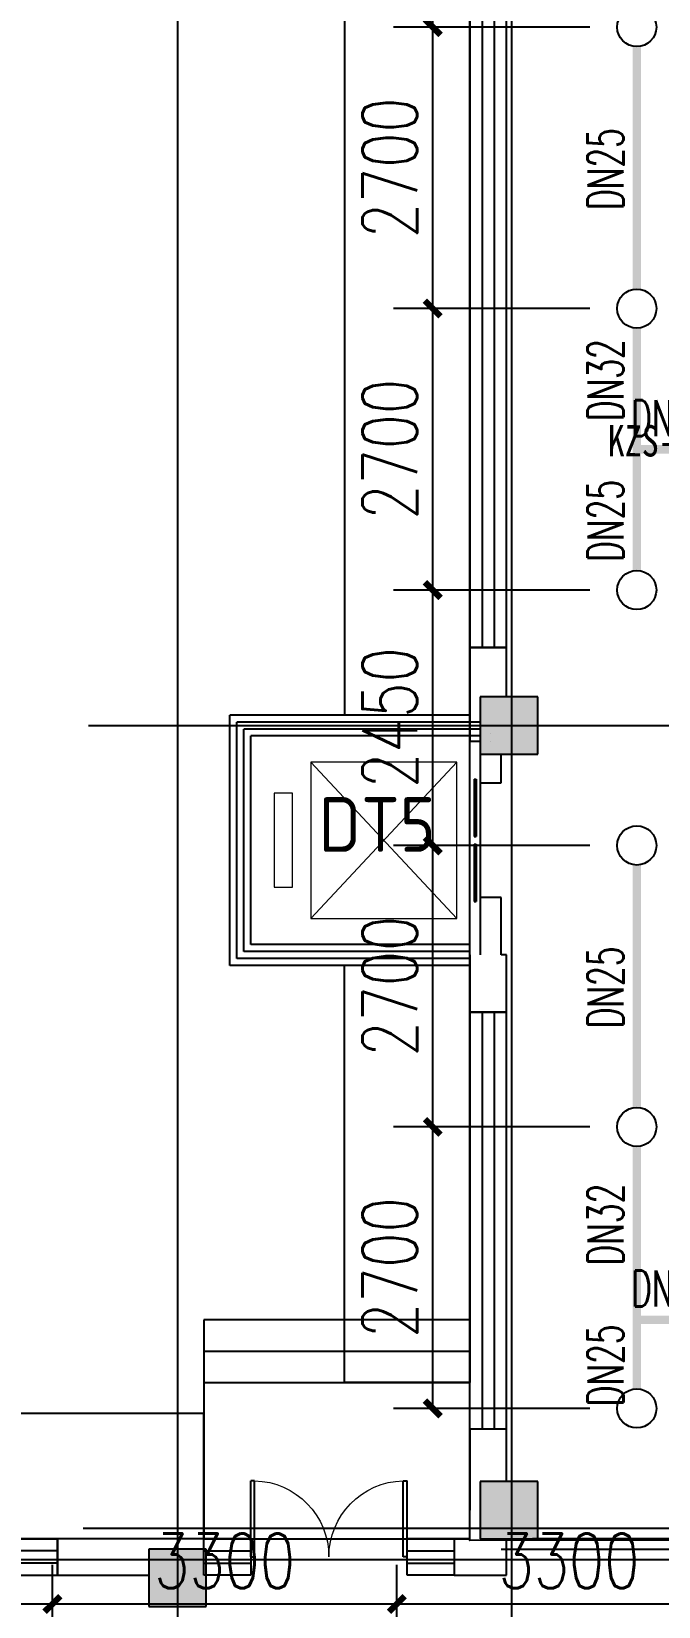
# Model space of a CAD drawing. Extents: x 0 to 2838408, y -923048 to 203859.
# Drawn here: x 2771363 to 2777370, y -257942 to -242835 of the extents above; entities that cross this region are included whole.
import ezdxf
from ezdxf.enums import TextEntityAlignment as Align

# ---------------------------------------------------------------- set-up
doc = ezdxf.new("R2010")
doc.units = 0
doc.header["$LTSCALE"] = 1000
doc.layers.add('A-FLOR-EVTR', color=8, linetype='Continuous', lineweight=0)
for name, color, linetype in [('COLUMN', 9, 'Continuous'), ('DIM_喷淋', 3, 'Continuous'), ('DOTE', 8, 'Continuous'), ('EQUIP_喷头', 7, 'Continuous'), ('fur', 253, 'Continuous'), ('GROUND', 2, 'Continuous'), ('PIPE-喷淋', 6, 'Continuous'), ('PUB_HATCH', 8, 'Continuous'), ('PUB_TEXT', 7, 'Continuous'), ('TEXT_喷淋', 7, 'Continuous'), ('WALL', 9, 'Continuous'), ('WINDOW', 4, 'Continuous'), ('XREF', 8, 'Continuous'), ('抗震支吊架', 2, 'Continuous')]:
    doc.layers.add(name, color=color, linetype=linetype)
doc.styles.add('_TCH_DIM_T3', font='SIMPLEX', dxfattribs={"width": 0.75, "bigfont": 'HZTXT'})
doc.styles.add('_TWT_PIPEDN', font='SIMPLEX', dxfattribs={"width": 0.8, "height": 2.3, "bigfont": 'HZTXT'})
doc.styles.add('kzcad', font='', dxfattribs={"width": 0.8})
doc.styles.get("Standard").update_dxf_attribs({"font": 'geniso.shx', "bigfont": 'hztxt.shx'})
doc.styles.get('kzcad').set_extended_font_data('SimSun')
doc.dimstyles.new('_TWT_ARCH&&150', dxfattribs={"dimtxt": 525, "dimasz": 150, "dimexe": 375, "dimexo": 450, "dimgap": 150, "dimtad": 1, "dimdec": 0, "dimzin": 0, "dimdsep": 46, "dimtxsty": '_TCH_DIM_T3', "dimblk": 'ARCHTICK', "dimcen": 0.09, "dimclrt": 7, "dimazin": 2, "dimtfac": 1, "dimtdec": 0, "dimtix": 1, "dimtmove": 2, "dimatfit": 3, "dimfxl": 1, "dimtolj": 1, "dimtzin": 0, "dimarcsym": 0})

# ---------------------------------------------------------------- blocks, each defined once
blk = doc.blocks.new('$TCHSYS$WIN2D')
for p, q in [((-0.5, 0.5), (0.5, 0.5)), ((-0.5, 0.5), (-0.5, -0.5)), ((0.5, 0.5), (0.5, -0.5)), ((0.5, 0.1667), (-0.5, 0.1667)), ((0.5, -0.1667), (-0.5, -0.1667)), ((-0.5, -0.5), (0.5, -0.5))]:
    blk.add_line(p, q)
blk = doc.blocks.new('$WINLIB2D$00000001')
at = {"color": 0}
for points in [[(-0.5, 0.5), (-0.5, -0.5)], [(-0.5, 0.5), (0.5, 0.5)], [(0.5, -0.5), (0.5, 0.5)], [(0.5, 0.1667), (-0.5, 0.1667)], [(0.5, -0.1667), (-0.5, -0.1667)], [(-0.5, -0.5), (0.5, -0.5)]]:
    blk.add_lwpolyline(points, dxfattribs=at)
blk = doc.blocks.new('$DorLib2D$00000002')
for p, q in [((-0.5, 0), (-0.5, 0.4875)), ((-0.475, 0.4875), (-0.5, 0.4875)), ((-0.475, 0), (-0.475, 0.4875)), ((0.475, 0), (0.475, 0.4875)), ((0.475, 0.4875), (0.5, 0.4875)), ((0.5, 0), (0.5, 0.4875)), ((-0.5, 0), (-0.475, 0)), ((0.5, 0), (0.475, 0))]:
    blk.add_line(p, q)
at = {"lineweight": 13}
for centre, start, end in [((-0.4875, 0), 0, 88.53072), ((0.4875, 0), 91.46928, 180)]:
    blk.add_arc(centre, 0.4875, start, end, dxfattribs=at)
blk = doc.blocks.new('$DORLIB2D$00000127')
at = {"color": 0}
for points in [[(-0.533, 0.795), (-0.533, 0.69)], [(-0.033, 0.795), (-0.533, 0.795)], [(-0.033, 0.69), (-0.533, 0.69)], [(-0.033, 0.795), (-0.033, 0.69)], [(0.533, 0.795), (0.033, 0.795)], [(0.033, 0.795), (0.033, 0.69)], [(0.533, 0.69), (0.033, 0.69)], [(0.533, 0.795), (0.533, 0.69)], [(0.5, 0.5), (-0.5, 0.5)]]:
    blk.add_lwpolyline(points, dxfattribs=at)
blk = doc.blocks.new('1F1')
at = {"layer": 'PUB_HATCH'}
for points in [[(2440166.7, -249217.2), (2439616.7, -249217.2), (2439616.7, -249767.2), (2440166.7, -249767.2)], [(2440166.7, -256742.2), (2439616.7, -256742.2), (2439616.7, -257292.2), (2440166.7, -257292.2)], [(2436991.7, -257392.2), (2436441.7, -257392.2), (2436441.7, -257942.2), (2436991.7, -257942.2)]]:
    blk.add_hatch(color=256, dxfattribs=at).paths.add_polyline_path(points)
for p, q in [((2439516.7, -255192.2), (2436966.7, -255192.2)), ((2436966.7, -255192.2), (2436966.7, -257292.2)), ((2439516.7, -257292.2), (2439516.7, -255192.2)), ((2436966.7, -255492.2), (2439516.7, -255492.2)), ((2436966.7, -255792.2), (2439516.7, -255792.2)), ((2436966.7, -257292.2), (2439516.7, -257292.2))]:
    blk.add_line(p, q)
at = {"layer": 'A-FLOR-EVTR'}
for p, q in [((2437991.7, -251342.2), (2439391.7, -249842.2)), ((2439391.7, -251342.2), (2437991.7, -249842.2))]:
    blk.add_line(p, q, dxfattribs=at)
for points in [[(2439391.7, -251342.2), (2439391.7, -249842.2), (2437991.7, -249842.2), (2437991.7, -251342.2)], [(2437816.7, -251042.2), (2437816.7, -250142.2), (2437641.7, -250142.2), (2437641.7, -251042.2)]]:
    blk.add_lwpolyline(points, close=True, dxfattribs=at)
at = {"layer": 'COLUMN'}
for p, q in [((2440166.7, -249217.2), (2439616.7, -249217.2)), ((2439616.7, -249217.2), (2439616.7, -249767.2)), ((2440166.7, -249767.2), (2440166.7, -249217.2)), ((2439616.7, -249767.2), (2440166.7, -249767.2)), ((2440166.7, -256742.2), (2439616.7, -256742.2)), ((2439616.7, -256742.2), (2439616.7, -257292.2)), ((2440166.7, -257292.2), (2440166.7, -256742.2)), ((2436991.7, -257392.2), (2436441.7, -257392.2)), ((2436441.7, -257392.2), (2436441.7, -257942.2)), ((2436991.7, -257942.2), (2436991.7, -257392.2)), ((2439616.7, -257292.2), (2440166.7, -257292.2)), ((2436441.7, -257942.2), (2436991.7, -257942.2))]:
    blk.add_line(p, q, dxfattribs=at)
at = {"layer": 'DOTE'}
for p, q in [((2436716.7, -187892.2), (2436716.7, -271092.2)), ((2439916.7, -187892.2), (2439916.7, -271092.2)), ((2435862.3, -249492.2), (2453916.7, -249492.2)), ((2435812.3, -257192.2), (2453916.7, -257192.2)), ((2343216.7, -257492.2), (2453916.7, -257492.2))]:
    blk.add_line(p, q, dxfattribs=at)
at = {"layer": 'fur'}
for p, q in [((2439816.7, -257392.2), (2444316.7, -257392.2)), ((2442216.7, -257292.2), (2440116.7, -257292.2))]:
    blk.add_line(p, q, dxfattribs=at)
at = {"layer": 'GROUND'}
for p, q in [((2438316.7, -231342.2), (2438316.7, -249392.2)), ((2439516.7, -249392.2), (2438316.7, -249392.2)), ((2439516.7, -251792.2), (2438316.7, -251792.2)), ((2436966.7, -256092.2), (2363416.7, -256092.2)), ((2436966.7, -257292.2), (2436966.7, -256092.2))]:
    blk.add_line(p, q, dxfattribs=at)
for points in [[(2439516.7, -231342.2), (2439516.7, -249392.2)], [(2439516.7, -251792.2), (2439516.7, -255792.2), (2438316.7, -255792.2), (2438316.7, -251792.2)], [(2436966.7, -257292.2), (2363416.7, -257292.2)]]:
    blk.add_lwpolyline(points, dxfattribs=at)
at = {"layer": 'WALL'}
for p, q in [((2439866.7, -248742.2), (2439516.7, -248742.2)), ((2439516.7, -248742.2), (2439516.7, -249492.2)), ((2439866.7, -249217.2), (2439866.7, -248742.2)), ((2437216.7, -251792.2), (2437216.7, -249392.2)), ((2439516.7, -249392.2), (2437216.7, -249392.2)), ((2437283.4, -251725.5), (2437283.4, -249458.9)), ((2439616.7, -249458.9), (2437283.4, -249458.9)), ((2437350.1, -251658.9), (2437350.1, -249525.5)), ((2439616.7, -249525.5), (2437350.1, -249525.5)), ((2439516.7, -249492.2), (2439516.7, -249642.2)), ((2439716.7, -249492.2), (2439716.7, -249492.2)), ((2439716.7, -249567.2), (2439716.7, -249567.2)), ((2437416.7, -251592.2), (2437416.7, -249592.2)), ((2439616.7, -249592.2), (2437416.7, -249592.2)), ((2439516.7, -249642.2), (2439616.7, -249642.2)), ((2439716.7, -249642.2), (2439716.7, -249642.2)), ((2439616.7, -249767.2), (2439616.7, -250042.2)), ((2439816.7, -250042.2), (2439816.7, -249767.2)), ((2439616.7, -250042.2), (2439816.7, -250042.2)), ((2439816.7, -251142.2), (2439616.7, -251142.2)), ((2439616.7, -251142.2), (2439616.7, -251692.2)), ((2439816.7, -251692.2), (2439816.7, -251142.2)), ((2439516.7, -251658.9), (2437350.1, -251658.9)), ((2439516.7, -251592.2), (2437416.7, -251592.2)), ((2439516.7, -251792.2), (2437216.7, -251792.2)), ((2439516.7, -251725.5), (2437283.4, -251725.5)), ((2439516.7, -251692.2), (2439516.7, -252242.2)), ((2439866.7, -251692.2), (2439816.7, -251692.2)), ((2439866.7, -252242.2), (2439866.7, -251692.2)), ((2439516.7, -252242.2), (2439866.7, -252242.2)), ((2439866.7, -256242.2), (2439516.7, -256242.2)), ((2439516.7, -256242.2), (2439516.7, -257017.2)), ((2439866.7, -256742.2), (2439866.7, -256242.2)), ((2439516.7, -257292.2), (2439516.7, -257017.2)), ((2436716.7, -257292.2), (2435566.7, -257292.2)), ((2435566.7, -257292.2), (2435566.7, -257642.2)), ((2436966.7, -257292.2), (2436716.7, -257292.2)), ((2436966.7, -257392.2), (2436966.7, -257292.2)), ((2439516.7, -257292.2), (2439366.7, -257292.2)), ((2439366.7, -257292.2), (2439366.7, -257642.2)), ((2439866.7, -257642.2), (2439866.7, -257292.2)), ((2435566.7, -257642.2), (2436441.7, -257642.2)), ((2439366.7, -257642.2), (2439866.7, -257642.2))]:
    blk.add_line(p, q, dxfattribs=at)
blk.add_lwpolyline([(2439516.7, -201708), (2452116.7, -201692.2), (2452116.7, -257292.2), (2439516.7, -257308)], close=True, dxfattribs=at)
at = {"layer": 'WINDOW'}
blk.add_line((2437416.7, -257292.2), (2438916.7, -257292.2), dxfattribs=at)
for name, p, xscale, yscale, zscale, rotation in [('$TCHSYS$WIN2D', (2439691.7, -245492.2), -6500, -350, -6500, 270.0000000003765), ('$DORLIB2D$00000127', (2439716.7, -250592.2), 1100, 200, 1100, 90.00000000085242), ('$TCHSYS$WIN2D', (2439691.7, -254242.2), 4000, -350, 4000, 90)]:
    blk.add_blockref(name, p, dxfattribs=dict(at, xscale=xscale, yscale=yscale, zscale=zscale, rotation=rotation))
for name, p, xscale, yscale, zscale in [('$DorLib2D$00000002', (2438166.7, -257467.2), -1500, 1500, -1500), ('$WINLIB2D$00000001', (2434666.7, -257467.2), 1800, 350, 1800), ('$WINLIB2D$00000001', (2437191.7, -257467.2), -450.0000000065193, 350, -450.0000000065193), ('$WINLIB2D$00000001', (2439141.7, -257467.2), -450.0000000002328, 350, -450.0000000002328)]:
    blk.add_blockref(name, p, dxfattribs=dict(at, xscale=xscale, yscale=yscale, zscale=zscale))
at = {"layer": 'PUB_TEXT'}
blk.add_text('DT5', height=525, dxfattribs=at).set_placement((2438067.8, -250703.3))
blk = doc.blocks.new('_ArchTick')
at = {"color": 0, "linetype": 'ByBlock', "const_width": 0.4}
blk.add_lwpolyline([(-0.5, -0.5), (0.5, 0.5)], dxfattribs=at)
blk = doc.blocks.new('*D1309')
at = {"layer": 'Defpoints', "color": 0, "linetype": 'ByBlock', "transparency": 16777216}
for p in [(2775207, -253342), (2777163, -253342), (2777163, -256042)]:
    blk.add_point(p, dxfattribs=at)
at = {"layer": 'DIM_喷淋', "color": 0, "linetype": 'ByBlock', "lineweight": -2, "transparency": 16777216}
for p, q in [((2776713, -253342), (2774832, -253342)), ((2775207, -256042), (2775207, -253342)), ((2776713, -256042), (2774832, -256042))]:
    blk.add_line(p, q, dxfattribs=at)
at = {"layer": 'DIM_喷淋', "color": 0, "linetype": 'ByBlock', "lineweight": -2, "transparency": 16777216, "xscale": 150, "yscale": 150, "zscale": 150}
for p, rotation in [((2775207, -253342), 90), ((2775207, -256042), 270)]:
    blk.add_blockref('_ArchTick', p, dxfattribs=dict(at, rotation=rotation))
at = {"layer": 'DIM_喷淋', "color": 7, "linetype": 'ByBlock', "transparency": 16777216, "insert": (2774795, -254692), "char_height": 525, "attachment_point": 5, "rotation": 90, "style": '_TCH_DIM_T3'}
blk.add_mtext('\\A1;2700', dxfattribs=at)
blk = doc.blocks.new('*D1310')
at = {"layer": 'Defpoints', "color": 0, "linetype": 'ByBlock', "transparency": 16777216}
for p in [(2775207, -250642), (2777163, -250642), (2777163, -253342)]:
    blk.add_point(p, dxfattribs=at)
at = {"layer": 'DIM_喷淋', "color": 0, "linetype": 'ByBlock', "lineweight": -2, "transparency": 16777216}
for p, q in [((2776713, -250642), (2774832, -250642)), ((2775207, -253342), (2775207, -250642)), ((2776713, -253342), (2774832, -253342))]:
    blk.add_line(p, q, dxfattribs=at)
at = {"layer": 'DIM_喷淋', "color": 0, "linetype": 'ByBlock', "lineweight": -2, "transparency": 16777216, "xscale": 150, "yscale": 150, "zscale": 150}
for p, rotation in [((2775207, -250642), 90), ((2775207, -253342), 270)]:
    blk.add_blockref('_ArchTick', p, dxfattribs=dict(at, rotation=rotation))
at = {"layer": 'DIM_喷淋', "color": 7, "linetype": 'ByBlock', "transparency": 16777216, "insert": (2774795, -251992), "char_height": 525, "attachment_point": 5, "rotation": 90, "style": '_TCH_DIM_T3'}
blk.add_mtext('\\A1;2700', dxfattribs=at)
blk = doc.blocks.new('*D1311')
at = {"layer": 'Defpoints', "color": 0, "linetype": 'ByBlock', "transparency": 16777216}
for p in [(2775207, -248192), (2777163, -248192), (2777163, -250642)]:
    blk.add_point(p, dxfattribs=at)
at = {"layer": 'DIM_喷淋', "color": 0, "linetype": 'ByBlock', "lineweight": -2, "transparency": 16777216}
for p, q in [((2776713, -248192), (2774832, -248192)), ((2775207, -250642), (2775207, -248192)), ((2776713, -250642), (2774832, -250642))]:
    blk.add_line(p, q, dxfattribs=at)
at = {"layer": 'DIM_喷淋', "color": 0, "linetype": 'ByBlock', "lineweight": -2, "transparency": 16777216, "xscale": 150, "yscale": 150, "zscale": 150}
for p, rotation in [((2775207, -248192), 90), ((2775207, -250642), 270)]:
    blk.add_blockref('_ArchTick', p, dxfattribs=dict(at, rotation=rotation))
at = {"layer": 'DIM_喷淋', "color": 7, "linetype": 'ByBlock', "transparency": 16777216, "insert": (2774795, -249417), "char_height": 525, "attachment_point": 5, "rotation": 90, "style": '_TCH_DIM_T3'}
blk.add_mtext('\\A1;2450', dxfattribs=at)
blk = doc.blocks.new('*D1312')
at = {"layer": 'Defpoints', "color": 0, "linetype": 'ByBlock', "transparency": 16777216}
for p in [(2775207, -245492), (2777163, -245492), (2777163, -248192)]:
    blk.add_point(p, dxfattribs=at)
at = {"layer": 'DIM_喷淋', "color": 0, "linetype": 'ByBlock', "lineweight": -2, "transparency": 16777216}
for p, q in [((2776713, -245492), (2774832, -245492)), ((2775207, -248192), (2775207, -245492)), ((2776713, -248192), (2774832, -248192))]:
    blk.add_line(p, q, dxfattribs=at)
at = {"layer": 'DIM_喷淋', "color": 0, "linetype": 'ByBlock', "lineweight": -2, "transparency": 16777216, "xscale": 150, "yscale": 150, "zscale": 150}
for p, rotation in [((2775207, -245492), 90), ((2775207, -248192), 270)]:
    blk.add_blockref('_ArchTick', p, dxfattribs=dict(at, rotation=rotation))
at = {"layer": 'DIM_喷淋', "color": 7, "linetype": 'ByBlock', "transparency": 16777216, "insert": (2774795, -246842), "char_height": 525, "attachment_point": 5, "rotation": 90, "style": '_TCH_DIM_T3'}
blk.add_mtext('\\A1;2700', dxfattribs=at)
blk = doc.blocks.new('*D1313')
at = {"layer": 'Defpoints', "color": 0, "linetype": 'ByBlock', "transparency": 16777216}
for p in [(2775207, -242792), (2777163, -242792), (2777163, -245492)]:
    blk.add_point(p, dxfattribs=at)
at = {"layer": 'DIM_喷淋', "color": 0, "linetype": 'ByBlock', "lineweight": -2, "transparency": 16777216}
for p, q in [((2776713, -242792), (2774832, -242792)), ((2775207, -245492), (2775207, -242792)), ((2776713, -245492), (2774832, -245492))]:
    blk.add_line(p, q, dxfattribs=at)
at = {"layer": 'DIM_喷淋', "color": 0, "linetype": 'ByBlock', "lineweight": -2, "transparency": 16777216, "xscale": 150, "yscale": 150, "zscale": 150}
for p, rotation in [((2775207, -242792), 90), ((2775207, -245492), 270)]:
    blk.add_blockref('_ArchTick', p, dxfattribs=dict(at, rotation=rotation))
at = {"layer": 'DIM_喷淋', "color": 7, "linetype": 'ByBlock', "transparency": 16777216, "insert": (2774795, -244142), "char_height": 525, "attachment_point": 5, "rotation": 90, "style": '_TCH_DIM_T3'}
blk.add_mtext('\\A1;2700', dxfattribs=at)
blk = doc.blocks.new('*D1314')
at = {"layer": 'Defpoints', "color": 0, "linetype": 'ByBlock', "transparency": 16777216}
for p in [(2775207, -240192), (2777163, -240192), (2777163, -242792)]:
    blk.add_point(p, dxfattribs=at)
at = {"layer": 'DIM_喷淋', "color": 0, "linetype": 'ByBlock', "lineweight": -2, "transparency": 16777216}
for p, q in [((2776713, -240192), (2774832, -240192)), ((2775207, -242792), (2775207, -240192)), ((2776713, -242792), (2774832, -242792))]:
    blk.add_line(p, q, dxfattribs=at)
at = {"layer": 'DIM_喷淋', "color": 0, "linetype": 'ByBlock', "lineweight": -2, "transparency": 16777216, "xscale": 150, "yscale": 150, "zscale": 150}
for p, rotation in [((2775207, -240192), 90), ((2775207, -242792), 270)]:
    blk.add_blockref('_ArchTick', p, dxfattribs=dict(at, rotation=rotation))
at = {"layer": 'DIM_喷淋', "color": 7, "linetype": 'ByBlock', "transparency": 16777216, "insert": (2774795, -241492), "char_height": 525, "attachment_point": 5, "rotation": 90, "style": '_TCH_DIM_T3'}
blk.add_mtext('\\A1;2600', dxfattribs=at)
blk = doc.blocks.new('*D3057')
at = {"layer": 'Defpoints', "color": 0, "linetype": 'ByBlock', "transparency": 16777216}
for p in [(2778163, -257918), (2774863, -258692), (2778163, -258692)]:
    blk.add_point(p, dxfattribs=at)
at = {"layer": 'DIM_喷淋', "color": 0, "linetype": 'ByBlock', "lineweight": -2, "transparency": 16777216}
for p, q in [((2774863, -258242), (2774863, -257543)), ((2778163, -258242), (2778163, -257543)), ((2774863, -257918), (2778163, -257918))]:
    blk.add_line(p, q, dxfattribs=at)
at = {"layer": 'DIM_喷淋', "color": 0, "linetype": 'ByBlock', "lineweight": -2, "transparency": 16777216, "xscale": 150, "yscale": 150, "zscale": 150, "rotation": 180}
blk.add_blockref('_ArchTick', (2774863, -257918), dxfattribs=at)
at = {"layer": 'DIM_喷淋', "color": 0, "linetype": 'ByBlock', "lineweight": -2, "transparency": 16777216, "xscale": 150, "yscale": 150, "zscale": 150}
blk.add_blockref('_ArchTick', (2778163, -257918), dxfattribs=at)
at = {"layer": 'DIM_喷淋', "color": 7, "linetype": 'ByBlock', "transparency": 16777216, "insert": (2776513, -257505), "char_height": 525, "attachment_point": 5, "style": '_TCH_DIM_T3'}
blk.add_mtext('\\A1;3300', dxfattribs=at)
blk = doc.blocks.new('*D3058')
at = {"layer": 'Defpoints', "color": 0, "linetype": 'ByBlock', "transparency": 16777216}
for p in [(2774863, -257918), (2771563, -258692), (2774863, -258692)]:
    blk.add_point(p, dxfattribs=at)
at = {"layer": 'DIM_喷淋', "color": 0, "linetype": 'ByBlock', "lineweight": -2, "transparency": 16777216}
for p, q in [((2771563, -258242), (2771563, -257543)), ((2774863, -258242), (2774863, -257543)), ((2771563, -257918), (2774863, -257918))]:
    blk.add_line(p, q, dxfattribs=at)
at = {"layer": 'DIM_喷淋', "color": 0, "linetype": 'ByBlock', "lineweight": -2, "transparency": 16777216, "xscale": 150, "yscale": 150, "zscale": 150, "rotation": 180}
blk.add_blockref('_ArchTick', (2771563, -257918), dxfattribs=at)
at = {"layer": 'DIM_喷淋', "color": 0, "linetype": 'ByBlock', "lineweight": -2, "transparency": 16777216, "xscale": 150, "yscale": 150, "zscale": 150}
blk.add_blockref('_ArchTick', (2774863, -257918), dxfattribs=at)
at = {"layer": 'DIM_喷淋', "color": 7, "linetype": 'ByBlock', "transparency": 16777216, "insert": (2773213, -257505), "char_height": 525, "attachment_point": 5, "style": '_TCH_DIM_T3'}
blk.add_mtext('\\A1;3300', dxfattribs=at)
blk = doc.blocks.new('*D3059')
at = {"layer": 'Defpoints', "color": 0, "linetype": 'ByBlock', "transparency": 16777216}
for p in [(2771563, -257918), (2768863, -258692), (2771563, -258692)]:
    blk.add_point(p, dxfattribs=at)
at = {"layer": 'DIM_喷淋', "color": 0, "linetype": 'ByBlock', "lineweight": -2, "transparency": 16777216}
for p, q in [((2768863, -258242), (2768863, -257543)), ((2771563, -258242), (2771563, -257543)), ((2768863, -257918), (2771563, -257918))]:
    blk.add_line(p, q, dxfattribs=at)
at = {"layer": 'DIM_喷淋', "color": 0, "linetype": 'ByBlock', "lineweight": -2, "transparency": 16777216, "xscale": 150, "yscale": 150, "zscale": 150, "rotation": 180}
blk.add_blockref('_ArchTick', (2768863, -257918), dxfattribs=at)
at = {"layer": 'DIM_喷淋', "color": 0, "linetype": 'ByBlock', "lineweight": -2, "transparency": 16777216, "xscale": 150, "yscale": 150, "zscale": 150}
blk.add_blockref('_ArchTick', (2771563, -257918), dxfattribs=at)
at = {"layer": 'DIM_喷淋', "color": 7, "linetype": 'ByBlock', "transparency": 16777216, "insert": (2770213, -257505), "char_height": 525, "attachment_point": 5, "style": '_TCH_DIM_T3'}
blk.add_mtext('\\A1;2700', dxfattribs=at)
blk = doc.blocks.new('$TwtSys$00000125')
blk.add_circle((0, 0, 0), 1)

msp = doc.modelspace()

# ---------------------------------------------------------------- linework, layer by layer
at = {"layer": 'PIPE-喷淋', "linetype": 'ByBlock', "ltscale": 1.5, "const_width": 82.5}
for points in [[(2777162.5, -245304.7), (2777162.5, -242979.7)], [(2777162.5, -246842.2), (2777162.5, -245679.7)], [(2777162.5, -248004.7), (2777162.5, -246842.2)], [(2777162.5, -246842.2), (2777862.5, -246842.2)], [(2777162.5, -253154.7), (2777162.5, -250829.7)], [(2777162.5, -255192.2), (2777162.5, -253529.7)], [(2777162.5, -255854.7), (2777162.5, -255192.2)], [(2777862.5, -255192.2), (2777162.5, -255192.2)]]:
    msp.add_lwpolyline(points, dxfattribs=at)

# ---------------------------------------------------------------- block references
at = {"layer": 'EQUIP_喷头', "linetype": 'ByBlock', "xscale": 187.5, "yscale": 187.5, "zscale": 187.5}
for p in [(2777162.5, -242792.2), (2777162.5, -245492.2), (2777162.5, -248192.2), (2777162.5, -250642.2), (2777162.5, -253342.2), (2777162.5, -256042.2)]:
    msp.add_blockref('$TwtSys$00000125', p, dxfattribs=at)
at = {"layer": 'XREF'}
msp.add_blockref('1F1', (336045.8, 0), dxfattribs=at)

# ---------------------------------------------------------------- texts
at = {"layer": 'TEXT_喷淋', "color": 251, "linetype": 'ByBlock', "style": '_TWT_PIPEDN', "width": 0.64}
for s, rotation, p in [('DN25', 90, (2777035, -244547)), ('DN32', 90, (2777035, -246572)), ('DN25', 90, (2777035, -247922)), ('DN25', 90, (2777035, -252397)), ('DN32', 90, (2777035, -254672)), ('DN40', 0, (2777107.7, -255064.7)), ('DN25', 90, (2777035, -256022))]:
    msp.add_text(s, height=345, rotation=rotation, dxfattribs=at).set_placement(p)
msp.add_text('DN40', height=345, dxfattribs=at).set_placement((2777107.7, -246714.7))
at = {"layer": '抗震支吊架', "color": 4, "style": 'kzcad', "width": 0.8}
msp.add_text('KZS-DN150-TL', height=300, rotation=359.88539, dxfattribs=at).set_placement((2777862.5, -246912.2), align=Align.CENTER)

# ---------------------------------------------------------------- dimensions: what is measured, and where the dimension line sits
at = {"layer": 'DIM_喷淋', "linetype": 'ByBlock'}
for p1, p2, distance, picture, middle in [((2777162.5, -242792.2), (2777162.5, -240192.2), 1955.2, '*D1314', (2774794.9, -241492.2)), ((2777162.5, -245492.2), (2777162.5, -242792.2), 1955.2, '*D1313', (2774794.9, -244142.2)), ((2777162.5, -248192.2), (2777162.5, -245492.2), 1955.2, '*D1312', (2774794.9, -246842.2)), ((2777162.5, -250642.2), (2777162.5, -248192.2), 1955.2, '*D1311', (2774794.9, -249417.2)), ((2777162.5, -253342.2), (2777162.5, -250642.2), 1955.2, '*D1310', (2774794.9, -251992.2)), ((2777162.5, -256042.2), (2777162.5, -253342.2), 1955.2, '*D1309', (2774794.9, -254692.2)), ((2768862.5, -258692.2), (2771562.5, -258692.2), 774.4, '*D3059', (2770212.5, -257505.3)), ((2771562.5, -258692.2), (2774862.5, -258692.2), 774.4, '*D3058', (2773212.5, -257505.3)), ((2774862.5, -258692.2), (2778162.5, -258692.2), 774.4, '*D3057', (2776512.5, -257505.3))]:
    dim = msp.add_aligned_dim(p1=p1, p2=p2, distance=distance, dimstyle='_TWT_ARCH&&150', dxfattribs=at)
    dim.commit()
    dim.dimension.update_dxf_attribs({"geometry": picture, "text_midpoint": middle})

doc.saveas('drawing.dxf')
